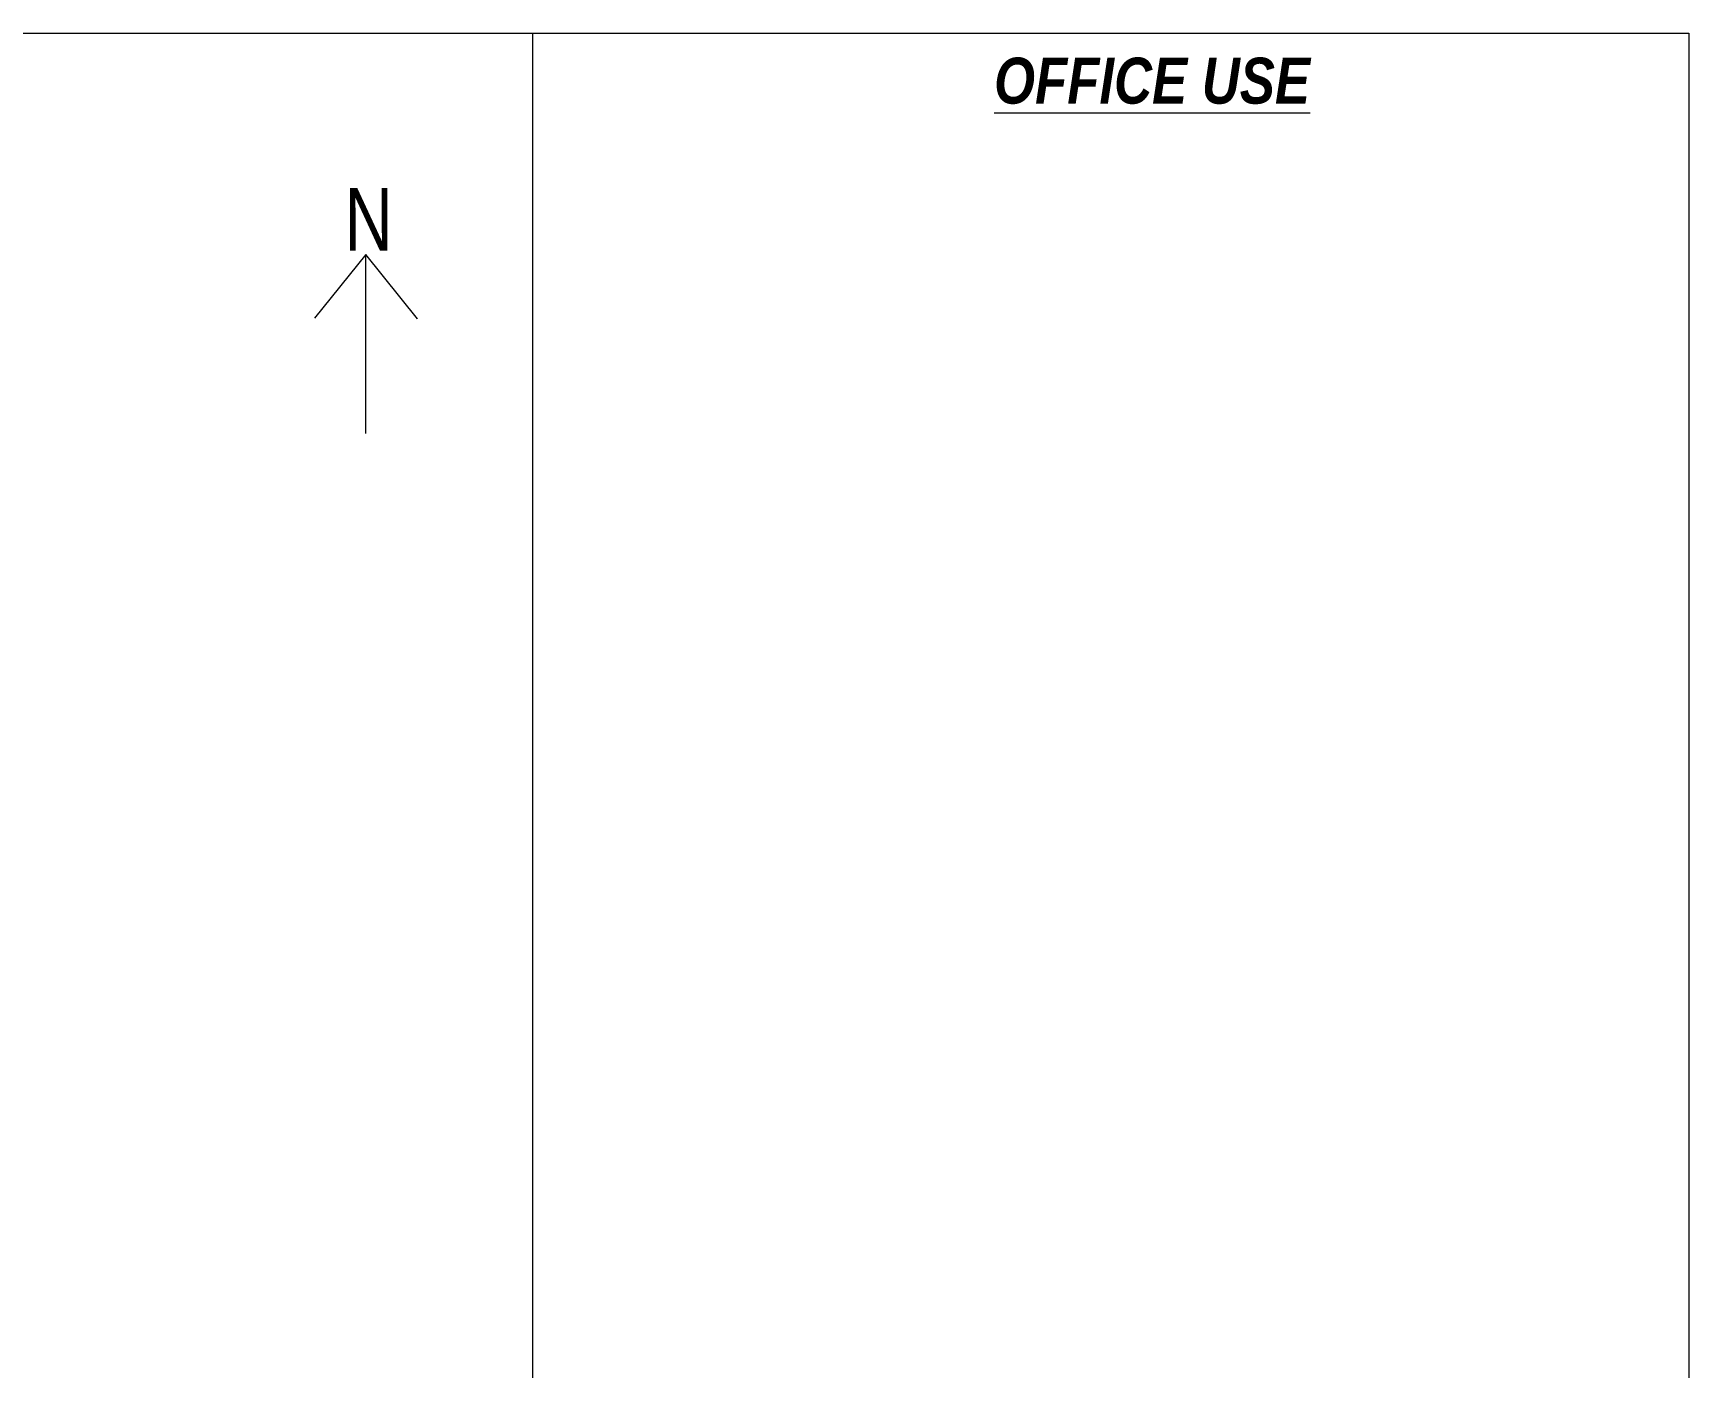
# Model space of a CAD drawing. Header units: metres. Extents: x -1560950 to -1560484, y 42726 to 42890.
# Drawn here: x -1560713.48 to -1560666.65, y 42836.08 to 42873.81 of the extents above; entities that cross this region are included whole.
import ezdxf

# ---------------------------------------------------------------- set-up
doc = ezdxf.new("R2010")
doc.units = ezdxf.units.M
doc.header["$LTSCALE"] = 750
doc.header["$MEASUREMENT"] = 0
doc.layers.get('0').update_dxf_attribs({"lineweight": 5})
doc.layers.add('NORTH_DIRECTION', color=7, linetype='Continuous', lineweight=0)
doc.styles.add('SH', font='swissc.ttf', dxfattribs={"height": 10})
doc.styles.add('USA TEXT', font='GOTHIC.TTF', dxfattribs={"width": 0.8})

msp = doc.modelspace()

# ---------------------------------------------------------------- linework, layer by layer
at = {"color": 0, "ltscale": 0.25}
msp.add_line((-1560699.35658, 42873.80769), (-1560699.35658, 42783.86441), dxfattribs=at)
msp.add_lwpolyline([(-1560666.65285, 42771.27671), (-1560807.00067, 42771.27671), (-1560807.00067, 42873.80769), (-1560666.65285, 42873.80769)], close=True, dxfattribs=at)
at = {"layer": 'NORTH_DIRECTION'}
for points in [[(-1560704.07053, 42862.48869), (-1560704.07053, 42862.48869), (-1560704.07053, 42867.55048), (-1560705.52409, 42865.74806)], [(-1560702.60505, 42865.73329), (-1560702.60505, 42865.73329), (-1560704.07053, 42867.55048)]]:
    msp.add_lwpolyline(points, dxfattribs=at)

# ---------------------------------------------------------------- texts
at = {"color": 0, "ltscale": 0.25, "insert": (-1560686.30155, 42873.11424), "char_height": 1.3, "width": 68.2882483, "attachment_point": 1, "style": 'SH'}
msp.add_mtext('{\\fSwis721 Cn BT|b1|i1|c0|p34;\\LOFFICE USE\\fSwis721 Cn BT|b0|i0|c0|p34;\\l\\C7;\\P\\P}\\P                                                 ', dxfattribs=at)
at = {"layer": 'NORTH_DIRECTION', "insert": (-1560704.67195, 42869.43251), "char_height": 1.77107, "attachment_point": 1, "style": 'USA TEXT'}
msp.add_mtext_dynamic_manual_height_columns('N', width=1.1850696, gutter_width=30, heights=[2.65126], dxfattribs=at)

doc.saveas('drawing.dxf')
